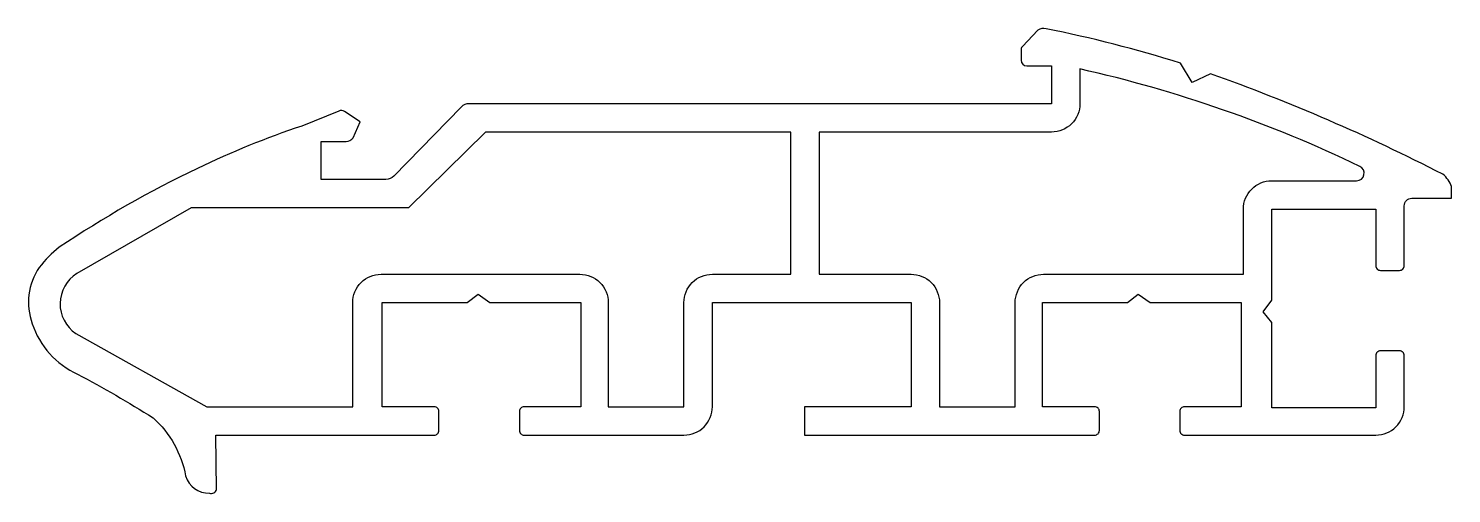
# Model space of a CAD drawing. Extents: x 37 to 187, y 164 to 213.
import ezdxf

# ---------------------------------------------------------------- set-up
doc = ezdxf.new("R2010")
doc.units = 0
doc.header["$LTSCALE"] = 15
doc.layers.get('0').update_dxf_attribs({"linetype": 'CONTINUOUS'})

msp = doc.modelspace()

# ---------------------------------------------------------------- linework, layer by layer
for points in [[(182, 178.84, 0.414214), (181.5, 179.34), (179.5, 179.34, 0.414214), (179, 178.84), (179, 173.31), (168, 173.31), (168, 182.32), (167.1, 183.45), (168, 184.71), (168, 194.31), (179, 194.31), (179, 188.34, 0.414214), (179.5, 187.84), (181.5, 187.84, 0.414214), (182, 188.34), (182, 194.66, -0.414214), (182.8, 195.46), (187, 195.46), (187, 196.69, 0.133763), (186.09, 197.99, 0.03333), (161.53, 208.61), (159.59, 207.69), (158.37, 209.74, 0.025889), (144.15, 213.37, 0.192849), (143.3, 213.22), (141.67, 211.5, 0.149329), (141.51, 211.28), (141.51, 210.04, 0.408022), (142.11, 209.45), (144.73, 209.45), (144.73, 205.45), (83.2, 205.45, 0.20233), (82.34, 205.09), (75.25, 197.81, -0.20233), (74.39, 197.44), (67.57, 197.44), (67.57, 201.45), (70.18, 201.45, 0.166696), (70.95, 201.83), (71.69, 203.53), (70.03, 204.63, 0.306107), (69.41, 204.65), (65.51, 203.09, 0.031214), (54.49, 198.61, 0.037128), (39.88, 190.28, 0.063873), (37.77, 188.15, 0.240886), (37.02, 182.21, 0.208442), (41.81, 176.88, -0.019309), (49.8, 172.26, -0.165226), (53.23, 166.13, 0.334741), (55.75, 164.31, 0.469125), (56.48, 164.71), (56.44, 170.44), (79.5, 170.44, 0.414214), (80, 170.94), (80, 172.94, 0.414214), (79.5, 173.44), (73.99, 173.44), (73.99, 184.44), (82.99, 184.44), (84.13, 185.34), (85.39, 184.44), (94.99, 184.44), (94.99, 173.44), (89, 173.44, 0.414214), (88.5, 172.94), (88.5, 170.94, 0.414214), (89, 170.44), (105.89, 170.44, 0.414214), (108.89, 173.44), (108.89, 184.44), (129.89, 184.44), (129.89, 173.44), (118.62, 173.44), (118.62, 170.44), (149.29, 170.44, 0.414214), (149.79, 170.94), (149.79, 172.94, 0.414214), (149.29, 173.44), (143.76, 173.44), (143.76, 184.44), (152.77, 184.44), (153.9, 185.34), (155.16, 184.44), (164.76, 184.44), (164.76, 173.44), (158.79, 173.44, 0.414214), (158.29, 172.94), (158.29, 170.94, 0.414214), (158.79, 170.44), (179, 170.44, 0.414214), (182, 173.44)], [(168, 197.31), (176.97, 197.31, 0.797706), (177.31, 198.83, 0.05685), (147.73, 209.12), (147.73, 205.45, -0.414214), (144.73, 202.45), (120.19, 202.45), (120.19, 187.44), (129.89, 187.44, -0.414214), (132.89, 184.44), (132.89, 173.44), (140.89, 173.44), (140.89, 184.44, -0.414214), (143.89, 187.44), (165, 187.44), (165, 194.31, -0.414214)], [(55.47, 173.44), (70.89, 173.44), (70.89, 184.44, -0.414214), (73.89, 187.44), (94.89, 187.44, -0.414214), (97.89, 184.44), (97.89, 173.44), (105.89, 173.44), (105.89, 184.44, -0.414214), (108.89, 187.44), (117.19, 187.44), (117.19, 202.45), (84.91, 202.45), (76.8, 194.44), (53.81, 194.44), (41.75, 187.51, 0.545127), (41.63, 181.18)]]:
    msp.add_lwpolyline(points, format="xyb", close=True)

doc.saveas('drawing.dxf')
